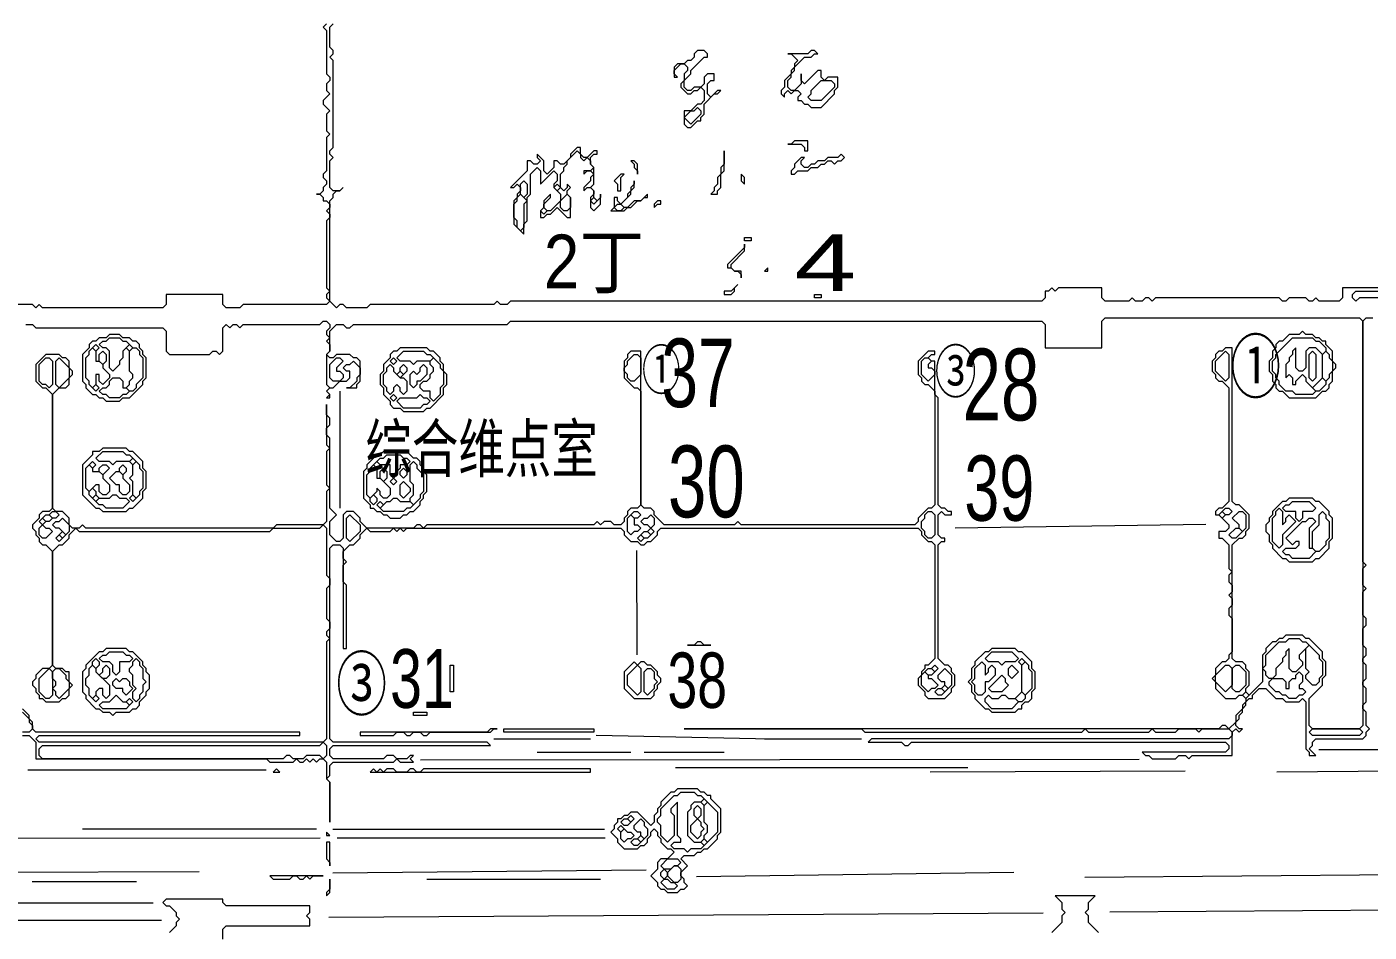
# Model space of a CAD drawing. Extents: x 10 to 1971, y 11 to 1392.
# Drawn here: x 905.3 to 1306.9, y 802.1 to 1073.1 of the extents above; entities that cross this region are included whole.
import ezdxf

# ---------------------------------------------------------------- set-up
doc = ezdxf.new("R2010")
doc.units = 0
for name, color, linetype, lineweight in [('OCR_TEXT', 6, 'Continuous', 0), ('TRACE_CURVE', 6, 'Continuous', 0), ('TRACE_STRAIGHT', 5, 'Continuous', 0), ('TRACE_TEXT_SYMBOL', 6, 'Continuous', 0)]:
    doc.layers.add(name, color=color, linetype=linetype, lineweight=lineweight)
doc.styles.add('wqy-unicode', font='wqy-unicode.lff')

msp = doc.modelspace()

# ---------------------------------------------------------------- linework, layer by layer
at = {"layer": 'TRACE_CURVE', "color": 6}
for points in [[(995, 1074), (994, 1073), (995, 1072), (995, 1059), (996, 1058), (996, 1057), (995, 1056), (995, 1054), (996, 1053), (994, 1051), (994, 1050), (996, 1048), (995, 1047), (995, 1042), (996, 1041), (995, 1040), (995, 1030), (994, 1029), (994, 1028), (995, 1027), (995, 1026), (994, 1025), (994, 1024), (993, 1023), (992, 1023), (993, 1023), (994, 1022), (994, 1021), (995, 1021), (996, 1020), (996, 1019), (995, 1018), (996, 1017), (996, 1016), (995, 1015), (995, 995), (996, 994), (995, 993), (995, 992), (996, 991), (995, 990), (970, 990)], [(997, 1023), (998, 1024), (999, 1024), (1000, 1025), (999, 1024), (997, 1024), (996, 1025), (996, 1033), (997, 1034), (996, 1035), (996, 1036), (997, 1037), (997, 1063), (996, 1064), (997, 1065), (997, 1066), (996, 1067), (996, 1073), (997, 1074)], [(1316, 995), (1299, 995), (1299, 992), (1298, 991), (1292, 991), (1291, 992), (1290, 991), (1289, 991), (1288, 992), (1283, 992), (1282, 991), (1281, 991), (1280, 992), (1243, 992), (1242, 991), (1241, 992), (1240, 992), (1239, 991), (1237, 991), (1236, 992), (1235, 991), (1228, 991), (1227, 992), (1227, 995), (1214, 995), (1213, 994), (1212, 995), (1211, 994), (1210, 994), (1210, 992), (1209, 991), (1050, 991), (1049, 990), (1047, 990), (1046, 991), (1045, 990), (1008, 990), (1007, 989), (1001, 989), (1000, 990), (999, 990), (998, 989), (996, 991), (996, 1021), (997, 1022), (997, 1023)], [(970, 990), (969, 989), (965, 989), (964, 990), (964, 993), (947, 993), (947, 990), (946, 989), (910, 989), (909, 990), (908, 989), (907, 990), (876, 990)], [(905, 984), (907, 984), (908, 983), (946, 983), (947, 982), (947, 976), (948, 975), (960, 975), (961, 976), (962, 976), (963, 975), (964, 976), (964, 983), (965, 984), (966, 983), (967, 984), (968, 984), (969, 983), (970, 984), (993, 984), (994, 985), (995, 985), (996, 984), (996, 983), (995, 982), (995, 981), (996, 980), (995, 979), (996, 978), (996, 976), (995, 975), (995, 966), (996, 965), (995, 964), (996, 963), (995, 962), (996, 962), (996, 963), (995, 964), (996, 965)], [(996, 965), (997, 965), (999, 967), (1001, 967), (1002, 968), (1002, 970), (1001, 970), (1000, 971), (1001, 972), (1002, 972), (1003, 973), (1005, 971), (1005, 969), (1004, 968), (1004, 967), (1002, 965), (1001, 965), (1004, 965), (1004, 966), (1005, 967), (1005, 973), (1004, 974), (1003, 974), (1002, 975), (998, 975), (997, 974), (996, 974), (995, 975), (996, 976), (996, 982), (998, 984), (1000, 984), (1001, 983), (1002, 983), (1003, 984), (1049, 984), (1050, 985), (1209, 985), (1210, 984), (1210, 977), (1227, 977), (1227, 985), (1228, 986), (1304, 986), (1305, 985), (1305, 864), (1304, 863), (1290, 863), (1289, 864), (1289, 872), (1293, 876), (1293, 878), (1294, 879), (1294, 883), (1293, 884), (1293, 886), (1289, 890), (1288, 890), (1287, 891), (1282, 891), (1281, 890), (1280, 890), (1279, 889), (1278, 889)], [(1307, 863), (1306, 864), (1306, 868), (1305, 869), (1305, 870), (1306, 871), (1306, 875), (1305, 876), (1305, 877), (1306, 878), (1306, 882), (1305, 883), (1305, 884), (1306, 885), (1306, 887), (1305, 888), (1305, 893), (1306, 894), (1306, 896), (1305, 897), (1305, 904), (1306, 905), (1305, 906), (1305, 911), (1306, 912), (1305, 913), (1305, 985), (1306, 986), (1308, 986)], [(1086, 976), (1085, 975), (1085, 974), (1084, 973), (1084, 968), (1087, 965), (1088, 965), (1089, 964), (1089, 930), (1088, 929), (1086, 929), (1085, 928), (1085, 927), (1084, 926), (1084, 925), (1083, 924), (1081, 924), (1080, 925), (1078, 925), (1077, 924), (1076, 925), (1075, 924), (1025, 924), (1024, 923), (1023, 924), (1022, 924), (1021, 923), (1007, 923), (1005, 925), (1005, 926), (1003, 928), (1001, 928), (1000, 927), (1000, 920), (999, 919), (998, 919), (996, 921), (996, 925), (998, 927), (996, 929), (996, 950), (995, 951), (995, 953), (996, 954), (996, 956), (995, 957), (995, 960), (995, 948), (996, 947), (995, 946), (995, 936), (996, 935), (995, 934), (995, 925), (994, 924), (980, 924), (979, 923), (923, 923), (922, 924), (921, 923), (919, 923), (918, 924), (918, 926), (916, 928)], [(1176, 929), (1175, 929), (1172, 926), (1172, 925), (1171, 924), (1119, 924), (1118, 925), (1117, 924), (1096, 924), (1093, 927), (1093, 928), (1092, 929), (1090, 929), (1089, 930), (1089, 976), (1086, 976)], [(1092, 919), (1094, 921), (1094, 922), (1095, 923), (1172, 923), (1173, 922), (1173, 921), (1175, 919), (1176, 919), (1177, 918), (1177, 884), (1175, 882), (1174, 882), (1174, 881), (1173, 880), (1173, 879), (1172, 878), (1172, 876), (1174, 874), (1174, 873), (1175, 872), (1180, 872), (1182, 874), (1182, 875), (1183, 876), (1183, 879), (1182, 880), (1182, 881), (1181, 882), (1180, 882), (1178, 884), (1178, 918), (1179, 919), (1180, 919), (1180, 920), (1179, 920), (1178, 921), (1178, 927), (1179, 928), (1180, 927), (1182, 927), (1182, 928), (1181, 928), (1180, 929), (1179, 929), (1178, 930), (1178, 962), (1177, 963), (1177, 973), (1176, 973), (1175, 974), (1176, 975), (1177, 975), (1177, 976), (1175, 976), (1172, 973), (1172, 969), (1173, 968), (1173, 967), (1174, 966), (1175, 966), (1177, 964), (1177, 930), (1176, 929)], [(1278, 889), (1276, 887), (1276, 886), (1275, 885), (1275, 877), (1271, 873), (1270, 874), (1270, 875), (1271, 876), (1271, 880), (1270, 881), (1270, 882), (1269, 883), (1267, 883), (1266, 884), (1266, 918), (1268, 920), (1269, 920), (1270, 921), (1270, 922), (1271, 923), (1271, 927), (1268, 930), (1267, 930), (1266, 931), (1266, 977), (1264, 977), (1263, 976), (1262, 976), (1261, 975), (1261, 974), (1260, 973), (1260, 970), (1261, 969), (1261, 968), (1262, 967), (1263, 967), (1265, 965), (1265, 931), (1263, 929), (1262, 929), (1261, 928), (1261, 927), (1262, 927), (1265, 924), (1265, 923), (1264, 922), (1262, 922), (1262, 920), (1263, 920), (1265, 918), (1265, 911), (1266, 910), (1265, 909), (1265, 907), (1266, 906), (1266, 904), (1265, 903), (1266, 902), (1266, 900), (1265, 899), (1265, 897), (1266, 896), (1266, 886)], [(916, 928), (914, 928), (913, 929), (913, 963), (915, 965), (917, 965), (918, 966), (918, 968), (919, 969), (919, 970), (918, 971), (918, 973), (917, 974), (916, 974), (915, 975), (911, 975), (908, 972), (908, 967), (910, 965), (911, 965), (913, 963), (913, 929), (912, 928), (910, 928), (909, 927), (909, 926), (907, 924), (907, 923), (908, 922), (908, 921), (909, 920), (909, 919), (910, 918), (911, 918), (913, 916), (913, 882), (912, 881), (910, 881), (908, 879), (908, 878), (907, 877), (907, 876), (908, 875), (908, 874), (909, 873), (909, 872), (910, 872), (911, 871), (915, 871), (916, 872), (917, 872), (918, 873), (918, 875), (919, 876), (918, 877), (918, 880), (917, 880), (916, 881), (914, 881), (913, 882), (913, 916), (915, 918), (916, 918), (918, 920)], [(918, 920), (918, 921), (920, 923), (921, 922), (978, 922), (979, 923), (993, 923), (994, 924), (995, 923), (995, 909), (996, 908), (996, 906), (995, 905), (995, 896), (996, 895), (996, 893), (995, 892), (995, 891), (996, 890), (995, 889), (995, 860), (994, 859), (909, 859), (908, 860), (909, 861), (987, 861), (987, 862), (908, 862), (907, 863), (907, 865), (906, 866), (906, 867), (904, 869)], [(993, 854), (994, 854), (995, 853), (995, 848), (996, 847), (996, 835), (996, 847), (995, 848), (996, 849), (996, 852), (997, 853), (1015, 853), (1016, 854), (1017, 853), (1021, 853), (1020, 854), (1021, 855), (1020, 855), (1019, 854), (1016, 854), (1015, 855), (1013, 855), (1012, 854), (997, 854), (996, 855), (996, 857), (997, 858), (1044, 858), (1043, 859), (997, 859), (996, 860), (996, 917), (997, 918), (999, 918), (1000, 917), (1000, 887), (1001, 887), (1001, 906), (1000, 907), (1000, 912), (1001, 913), (1000, 914), (1000, 916), (1002, 918), (1003, 918), (1005, 920), (1005, 921), (1007, 923), (1008, 922), (1014, 922), (1015, 923), (1016, 922), (1017, 923), (1018, 922), (1019, 923), (1083, 923), (1084, 922), (1084, 921), (1086, 919), (1088, 919), (1089, 918), (1090, 918), (1091, 919), (1092, 919)], [(1266, 886), (1265, 885), (1265, 884), (1264, 883), (1263, 883), (1261, 881), (1261, 879), (1260, 878), (1261, 877), (1261, 875), (1264, 872), (1267, 872), (1268, 873), (1269, 873), (1270, 872), (1270, 871), (1269, 870), (1269, 869), (1267, 867), (1267, 865), (1265, 863), (1264, 864), (1263, 864), (1262, 863), (1102, 863), (1155, 863), (1156, 862), (1221, 862), (1222, 863), (1223, 862), (1241, 862), (1242, 863), (1243, 862), (1249, 862), (1250, 863), (1255, 863), (1256, 862), (1257, 863), (1265, 863), (1266, 862), (1266, 861), (1265, 860), (1158, 860), (1157, 859), (1167, 859), (1168, 858), (1169, 858), (1170, 859), (1264, 859), (1265, 858), (1265, 857), (1264, 856), (1239, 856), (1240, 855), (1241, 855), (1242, 854), (1249, 854), (1250, 855), (1252, 855), (1253, 854), (1254, 855), (1266, 855), (1266, 862), (1267, 863)], [(1267, 863), (1268, 862), (1269, 863), (1268, 863), (1267, 864), (1267, 865), (1268, 866), (1268, 867), (1269, 868), (1269, 869), (1270, 870), (1270, 871), (1271, 872), (1272, 872), (1272, 873), (1274, 875), (1276, 875), (1279, 872), (1281, 872), (1282, 871), (1286, 871), (1287, 872), (1288, 871), (1288, 857), (1289, 856), (1289, 855), (1291, 855), (1289, 857), (1290, 858), (1290, 859), (1291, 860), (1305, 860), (1306, 861), (1306, 862), (1307, 863)], [(904, 868), (906, 866), (906, 865), (907, 864), (907, 863), (906, 862), (904, 862)], [(904, 861), (906, 861), (908, 859), (908, 854), (977, 854), (978, 853), (985, 853), (986, 854), (987, 853), (988, 853), (989, 854), (990, 853), (991, 854), (992, 853), (993, 854)]]:
    msp.add_lwpolyline(points, dxfattribs=at)
for points in [[(1302, 993), (1303, 994), (1312, 994), (1313, 993), (1312, 992), (1304, 992), (1303, 991), (1302, 992)], [(1264, 976), (1265, 975), (1265, 968), (1264, 967), (1261, 970), (1261, 973)], [(911, 974), (912, 974), (913, 973), (913, 966), (912, 965), (911, 966), (910, 966), (909, 967), (909, 972)], [(914, 973), (915, 974), (918, 971), (918, 968), (915, 965), (914, 966)], [(998, 974), (999, 974), (1000, 973), (998, 971), (998, 970), (999, 970), (1000, 969), (1000, 968), (999, 967), (997, 967), (996, 968), (996, 972)], [(1087, 975), (1088, 975), (1089, 974), (1089, 969), (1087, 967), (1086, 967), (1085, 968), (1085, 969), (1084, 970), (1084, 971), (1085, 972), (1085, 973)], [(1173, 973), (1174, 974), (1175, 974), (1176, 973), (1175, 972), (1175, 971), (1176, 971), (1177, 970), (1177, 969), (1175, 967), (1173, 969)], [(912, 927), (913, 928), (914, 928), (915, 927), (914, 926), (913, 926)], [(1086, 927), (1087, 928), (1088, 928), (1089, 927), (1088, 926), (1087, 926)], [(1174, 927), (1175, 928), (1176, 928), (1177, 927), (1177, 921), (1176, 920), (1175, 920), (1174, 921), (1174, 922), (1173, 923), (1173, 925), (1174, 926)], [(1262, 927), (1263, 928), (1264, 927), (1263, 926)], [(1263, 928), (1264, 929), (1265, 929), (1266, 928), (1265, 927), (1264, 927)], [(1268, 928), (1269, 928), (1270, 927), (1270, 923), (1269, 922), (1268, 923), (1268, 924), (1266, 926)], [(909, 925), (910, 926), (911, 925), (910, 924)], [(909, 923), (910, 924), (911, 923), (912, 923), (913, 922), (911, 920), (910, 920), (909, 921)], [(910, 926), (911, 927), (912, 927), (913, 926), (912, 925), (911, 925)], [(915, 925), (916, 926), (918, 924), (918, 922), (917, 921), (915, 923), (914, 923), (913, 924), (914, 925)], [(1001, 926), (1002, 927), (1005, 924), (1005, 922), (1002, 919), (1001, 920)], [(1085, 926), (1086, 927), (1087, 926), (1087, 924), (1088, 924), (1089, 923), (1088, 922), (1087, 922), (1086, 921), (1085, 922)], [(1091, 926), (1092, 927), (1093, 926), (1093, 924), (1092, 923), (1091, 924), (1090, 924), (1089, 925), (1090, 926)], [(914, 920), (915, 921), (916, 920), (915, 919)], [(915, 921), (916, 922), (917, 921), (916, 920)], [(1088, 920), (1089, 921), (1090, 920), (1089, 919)], [(1089, 921), (1090, 922), (1091, 922), (1092, 921), (1091, 920), (1090, 920)], [(1091, 922), (1092, 923), (1093, 922), (1092, 921)], [(1267, 923), (1268, 923), (1269, 922), (1267, 920), (1266, 920), (1265, 921)], [(1282, 889), (1283, 890), (1286, 890), (1287, 889), (1288, 889), (1289, 888), (1286, 885), (1286, 884), (1287, 883), (1287, 882), (1285, 880), (1284, 880), (1283, 881), (1283, 887), (1282, 886), (1282, 885), (1281, 884), (1281, 883), (1279, 881), (1279, 879), (1278, 878), (1277, 878), (1276, 879), (1276, 880), (1275, 881), (1276, 882), (1276, 885), (1280, 889)], [(1288, 887), (1289, 888), (1292, 885), (1292, 884), (1293, 883), (1293, 879), (1292, 878), (1292, 877), (1291, 876), (1290, 876), (1288, 878), (1288, 879), (1289, 880), (1288, 881)], [(912, 881), (913, 880), (913, 873), (912, 872), (911, 872), (909, 874), (909, 878)], [(913, 880), (914, 881), (915, 881), (917, 879), (917, 878), (918, 877), (918, 875), (915, 872), (914, 873), (914, 874), (913, 875), (914, 876), (914, 877), (913, 878)], [(1173, 879), (1174, 880), (1175, 879), (1175, 878), (1176, 878), (1178, 876), (1177, 875), (1176, 875), (1175, 874), (1173, 876)], [(1174, 880), (1175, 881), (1176, 881), (1177, 880), (1176, 879), (1175, 879)], [(1176, 881), (1177, 882), (1178, 881), (1177, 880)], [(1180, 881), (1182, 879), (1182, 876), (1181, 875), (1180, 876), (1180, 877), (1179, 877), (1178, 878), (1178, 879)], [(1264, 882), (1265, 882), (1266, 881), (1266, 876), (1264, 874), (1261, 877), (1261, 879)], [(1266, 881), (1267, 882), (1268, 882), (1270, 880), (1270, 876), (1268, 874), (1267, 874), (1266, 875)], [(1285, 879), (1286, 880), (1287, 879), (1287, 877), (1286, 876), (1286, 875), (1287, 875), (1288, 874), (1287, 873), (1286, 873), (1285, 872), (1283, 872), (1282, 873), (1281, 873), (1280, 874), (1279, 874), (1277, 876), (1277, 877), (1278, 878), (1281, 878), (1282, 877), (1282, 875), (1283, 875), (1283, 877), (1284, 878), (1285, 878)], [(1179, 875), (1180, 876), (1181, 875), (1180, 874)], [(1177, 874), (1178, 875), (1179, 875), (1180, 874), (1179, 873), (1178, 873)], [(1269, 873), (1270, 874), (1271, 873), (1270, 872)], [(1289, 862), (1290, 863), (1304, 863), (1305, 862), (1304, 861), (1290, 861)], [(993, 858), (994, 859), (995, 858), (995, 855), (994, 854), (993, 855), (989, 855), (988, 854), (985, 854), (984, 855), (983, 855), (982, 854), (910, 854), (909, 855), (909, 857), (910, 858)]]:
    msp.add_lwpolyline(points, close=True, dxfattribs=at)
at = {"layer": 'TRACE_STRAIGHT', "color": 5}
for p, q in [((999, 964), (999, 929)), ((1183.12, 923.17), (1258.12, 924.24)), ((1087.75, 916.38), (1087.85, 885.12)), ((1045, 860), (1074, 860)), ((1075.64, 861.03), (1128.12, 859.96)), ((1126, 860), (1155, 860)), ((1058, 856), (1086, 856)), ((1090, 856), (1114, 856)), ((1291.88, 856.79), (1324.38, 856.8)), ((1023.12, 853.67), (1238.12, 853.9)), ((905.62, 850.74), (976.87, 850.73)), ((1099.38, 851.38), (1186.88, 851.38)), ((1175.62, 850.08), (1251.87, 850.39)), ((1279.36, 850.06), (1353.13, 850.82)), ((922, 833), (992, 833)), ((996.87, 832.95), (1078.13, 832.97)), ((845.62, 830.15), (993.12, 830.34)), ((998.12, 830.29), (1078.38, 830.3)), ((844.37, 819.87), (956.88, 820.23)), ((996.87, 819.9), (1090.64, 820.72)), ((1105.64, 818.73), (1200.66, 820.08)), ((1221.87, 818.53), (1343.14, 819.66)), ((906.87, 817.31), (938.13, 817.3)), ((1025, 818), (1077, 818)), ((845.62, 810.91), (943.13, 810.86)), ((995.64, 806.59), (1209.4, 807.88)), ((1229.39, 808.15), (1328.16, 808.86)), ((850.62, 805.68), (945.62, 805.7))]:
    msp.add_line(p, q, dxfattribs=at)
at = {"layer": 'TRACE_TEXT_SYMBOL', "color": 6}
for points in [[(1106, 1066), (1105, 1065), (1105, 1064), (1104, 1063), (1103, 1063), (1102, 1062), (1100, 1062), (1099, 1061), (1099, 1058), (1100, 1058), (1099, 1059), (1099, 1060), (1101, 1062), (1102, 1062), (1103, 1061), (1103, 1060), (1102, 1059), (1102, 1057), (1101, 1056), (1101, 1055), (1103, 1053), (1104, 1053), (1105, 1054), (1106, 1054), (1107, 1055), (1108, 1054), (1108, 1051), (1107, 1050), (1106, 1050), (1104, 1048), (1102, 1048), (1102, 1044), (1103, 1043), (1104, 1043), (1106, 1045), (1107, 1045), (1107, 1046), (1108, 1047), (1108, 1050), (1111, 1053), (1112, 1053), (1113, 1054), (1112, 1054), (1110, 1052), (1109, 1053), (1109, 1056), (1110, 1057), (1111, 1057), (1111, 1059), (1109, 1059), (1108, 1058), (1108, 1056), (1107, 1055), (1105, 1055), (1104, 1054), (1103, 1054), (1102, 1055), (1102, 1057), (1104, 1059), (1104, 1060), (1108, 1064), (1109, 1064), (1109, 1065), (1108, 1066)], [(1140, 1066), (1139, 1065), (1133, 1065), (1134, 1065), (1136, 1063), (1135, 1062), (1135, 1061), (1134, 1060), (1134, 1059), (1132, 1057), (1132, 1055), (1131, 1054), (1131, 1053), (1132, 1052), (1132, 1053), (1133, 1054), (1134, 1053), (1135, 1054), (1136, 1054), (1137, 1053), (1136, 1052), (1136, 1051), (1137, 1051), (1138, 1050), (1139, 1050), (1140, 1049), (1143, 1049), (1147, 1053), (1147, 1054), (1148, 1055), (1148, 1058), (1145, 1058), (1144, 1057), (1143, 1058), (1143, 1060), (1142, 1060), (1138, 1056), (1137, 1057), (1137, 1059), (1137, 1056), (1135, 1054), (1134, 1054), (1133, 1055), (1133, 1057), (1134, 1058), (1134, 1059), (1135, 1060), (1135, 1061), (1138, 1064), (1140, 1064), (1141, 1065), (1142, 1065), (1141, 1066)], [(1143, 1057), (1146, 1057), (1147, 1056), (1147, 1055), (1143, 1051), (1140, 1051), (1139, 1052), (1140, 1053), (1140, 1054)], [(1105, 1048), (1106, 1049), (1107, 1048), (1107, 1047), (1104, 1044), (1102, 1046), (1104, 1048)], [(1135, 1039), (1134, 1038), (1133, 1038), (1137, 1038), (1138, 1037), (1138, 1036), (1139, 1036), (1139, 1039)], [(1086, 1033), (1087, 1032), (1087, 1031), (1088, 1030), (1088, 1029), (1088, 1032), (1087, 1033)], [(1114, 1036), (1114, 1032), (1113, 1031), (1113, 1029), (1112, 1028), (1112, 1026), (1111, 1025), (1111, 1024), (1110, 1023), (1112, 1023), (1112, 1024), (1113, 1025), (1113, 1029), (1114, 1030)], [(1149, 1035), (1148, 1034), (1145, 1034), (1144, 1033), (1142, 1033), (1141, 1032), (1140, 1032), (1139, 1031), (1138, 1031), (1137, 1032), (1137, 1033), (1138, 1034), (1137, 1034), (1135, 1032), (1135, 1031), (1134, 1030), (1134, 1029), (1135, 1029), (1136, 1030), (1139, 1030), (1140, 1031), (1142, 1031), (1143, 1032), (1144, 1032), (1145, 1033), (1146, 1033), (1147, 1032), (1148, 1033), (1149, 1033), (1150, 1034)], [(1083, 1029), (1081, 1027), (1082, 1026), (1082, 1024), (1083, 1024), (1083, 1028), (1084, 1029)], [(1119, 1029), (1119, 1027), (1120, 1026), (1120, 1028)], [(1053, 1026), (1054, 1027), (1055, 1026), (1055, 1023), (1054, 1022), (1053, 1023)], [(1063, 1025), (1064, 1026), (1065, 1025), (1064, 1024)], [(1087, 1027), (1087, 1026), (1086, 1025), (1086, 1024), (1085, 1023), (1085, 1022), (1083, 1020), (1082, 1021), (1082, 1022), (1081, 1022), (1081, 1019), (1080, 1018), (1084, 1018), (1085, 1019), (1086, 1019), (1088, 1021), (1089, 1021), (1090, 1022), (1091, 1022), (1091, 1023), (1089, 1021), (1087, 1021), (1085, 1019), (1084, 1019), (1083, 1020), (1086, 1023), (1086, 1024), (1087, 1025)], [(1052, 1022), (1053, 1023), (1055, 1021), (1054, 1020), (1054, 1013), (1053, 1012), (1052, 1013), (1052, 1015), (1051, 1016), (1051, 1020), (1052, 1021)], [(1067, 1023), (1068, 1022), (1068, 1019), (1067, 1018), (1066, 1018), (1065, 1019), (1065, 1021)], [(1074, 1021), (1075, 1022), (1076, 1021), (1075, 1020)], [(1094, 1021), (1093, 1020), (1093, 1019), (1094, 1020), (1095, 1020), (1095, 1021)], [(1059, 1018), (1060, 1019), (1061, 1018), (1060, 1017)], [(1081, 1019), (1082, 1020), (1083, 1020), (1084, 1019), (1083, 1018), (1082, 1018)], [(1120, 1010), (1122, 1010), (1122, 1009), (1120, 1009)], [(1120, 1008), (1120, 1007), (1115, 1002), (1115, 1001), (1116, 1001), (1117, 1000), (1118, 1000), (1119, 999), (1119, 998), (1119, 1000), (1117, 1000), (1116, 1001), (1116, 1002), (1120, 1006)], [(1127, 1001), (1126, 1000), (1127, 1000)], [(1118, 996), (1116, 994), (1114, 994), (1114, 993), (1116, 993), (1117, 994), (1117, 995)], [(1141, 993), (1143, 993), (1143, 992), (1141, 992)], [(930, 981), (929, 980), (927, 980), (926, 979), (925, 979), (924, 978), (924, 977), (922, 975), (922, 967), (923, 966), (923, 965), (925, 963), (926, 963), (927, 962), (928, 962), (929, 961), (933, 961), (934, 962), (936, 962), (940, 966), (940, 967), (941, 968), (941, 974), (940, 975), (940, 976), (939, 977), (939, 978), (938, 979), (937, 979), (936, 980), (934, 980), (933, 981)], [(929, 979), (930, 980), (933, 980), (934, 979), (935, 979), (936, 978), (934, 976), (934, 974), (933, 973), (933, 972), (931, 970), (930, 971), (930, 976), (929, 977), (928, 977), (927, 978), (928, 979)], [(1287, 982), (1286, 981), (1283, 981), (1281, 979), (1280, 979), (1279, 978), (1279, 977), (1278, 976), (1278, 974), (1277, 973), (1277, 970), (1278, 969), (1278, 967), (1279, 966), (1279, 965), (1280, 964), (1281, 964), (1283, 962), (1291, 962), (1293, 964), (1294, 964), (1295, 965), (1295, 966), (1296, 967), (1296, 970), (1297, 971), (1297, 972), (1296, 973), (1296, 976), (1294, 978), (1294, 979), (1293, 979), (1292, 980), (1291, 980), (1290, 981), (1288, 981)], [(1284, 980), (1290, 980), (1291, 979), (1292, 979), (1294, 977), (1294, 976), (1293, 975), (1291, 977), (1289, 977), (1288, 976), (1288, 971), (1287, 970), (1286, 970), (1285, 971), (1285, 977), (1284, 976), (1284, 975), (1283, 974), (1283, 973), (1282, 972), (1282, 968), (1283, 969), (1284, 968), (1284, 966), (1285, 966), (1285, 967), (1287, 969), (1288, 968), (1288, 967), (1291, 964), (1290, 963), (1285, 963), (1284, 964), (1282, 964), (1280, 966), (1280, 967), (1279, 968), (1279, 969), (1278, 970), (1278, 973), (1279, 974), (1279, 975)], [(924, 976), (925, 977), (926, 976), (926, 973), (927, 973), (928, 972), (928, 971), (930, 969), (930, 968), (928, 966), (927, 967), (927, 969), (926, 969), (926, 966), (925, 965), (924, 966), (924, 967), (923, 968), (923, 974), (924, 975)], [(925, 977), (926, 978), (927, 977), (926, 976)], [(927, 975), (928, 976), (929, 975), (929, 973), (928, 972), (927, 973)], [(935, 977), (936, 978), (937, 977), (936, 976)], [(936, 976), (937, 977), (938, 977), (939, 976), (939, 975), (940, 974), (940, 968), (938, 966), (938, 965), (937, 964), (936, 964), (935, 965), (936, 966), (936, 967), (937, 968), (937, 969), (936, 970)], [(1017, 977), (1016, 976), (1015, 976), (1014, 975), (1014, 974), (1012, 972), (1012, 970), (1011, 969), (1011, 966), (1012, 965), (1012, 963), (1014, 961), (1014, 960), (1015, 959), (1017, 959), (1018, 958), (1024, 958), (1025, 959), (1026, 959), (1030, 963), (1030, 965), (1031, 966), (1031, 969), (1030, 970), (1030, 972), (1029, 973), (1029, 974), (1027, 976), (1026, 976), (1025, 977)], [(1018, 976), (1024, 976), (1025, 975), (1026, 975), (1027, 974), (1026, 973), (1022, 973), (1021, 972), (1020, 973), (1017, 973), (1016, 974)], [(1289, 975), (1290, 976), (1291, 975), (1291, 968), (1290, 967), (1289, 968)], [(1293, 975), (1294, 976), (1295, 975), (1295, 974), (1296, 973), (1296, 970), (1295, 969), (1295, 968), (1294, 967), (1293, 968)], [(1013, 971), (1014, 972), (1015, 971), (1015, 970), (1017, 968), (1018, 968), (1019, 967), (1019, 964), (1018, 963), (1017, 964), (1017, 965), (1016, 966), (1015, 965), (1015, 964), (1014, 963), (1013, 964), (1013, 965), (1012, 966), (1012, 969), (1013, 970)], [(1014, 973), (1015, 974), (1016, 973), (1015, 972)], [(1017, 971), (1018, 972), (1019, 971), (1019, 970), (1018, 969), (1017, 970)], [(1023, 971), (1024, 972), (1025, 971), (1025, 969), (1023, 967), (1022, 967), (1022, 966), (1021, 965), (1020, 966), (1020, 969), (1021, 970), (1022, 969), (1023, 970)], [(1026, 973), (1027, 974), (1029, 972), (1029, 971), (1030, 970), (1030, 966), (1029, 965), (1029, 963), (1027, 961), (1026, 962), (1026, 964), (1024, 964), (1023, 965), (1023, 966), (1024, 967), (1025, 967), (1026, 968), (1026, 969), (1027, 970), (1027, 971), (1026, 972)], [(930, 967), (931, 968), (933, 968), (934, 967), (934, 965), (935, 965), (936, 964), (935, 963), (934, 963), (933, 962), (930, 962), (929, 963), (928, 963), (927, 964), (928, 965), (929, 965), (930, 966)], [(1016, 969), (1017, 970), (1018, 969), (1017, 968)], [(1293, 968), (1294, 967), (1294, 966), (1292, 964), (1291, 964), (1290, 965)], [(925, 965), (926, 966), (927, 965), (926, 964)], [(1014, 962), (1015, 963), (1016, 962), (1015, 961)], [(1022, 962), (1023, 963), (1024, 962), (1025, 962), (1026, 961), (1025, 960), (1024, 960), (1023, 959), (1018, 959), (1016, 961), (1017, 962)], [(928, 947), (927, 946), (925, 946), (925, 945), (922, 942), (922, 933), (926, 929), (927, 929), (928, 928), (935, 928), (936, 929), (937, 929), (940, 932), (940, 934), (941, 935), (941, 940), (940, 941), (940, 943), (937, 946), (936, 946), (935, 947)], [(928, 946), (934, 946), (935, 945), (936, 945), (937, 944), (936, 943), (932, 943), (931, 942), (930, 943), (927, 943), (926, 944)], [(936, 943), (937, 944), (938, 943), (937, 942)], [(1012, 946), (1011, 945), (1010, 945), (1007, 942), (1007, 941), (1006, 940), (1006, 932), (1008, 930), (1008, 929), (1009, 929), (1010, 928), (1011, 928), (1012, 927), (1013, 927), (1014, 926), (1017, 926), (1018, 927), (1019, 927), (1020, 928), (1021, 928), (1023, 930), (1023, 931), (1024, 932), (1024, 933), (1025, 934), (1025, 939), (1024, 940), (1024, 941), (1023, 942), (1023, 943), (1022, 944), (1021, 944), (1019, 946)], [(1012, 944), (1013, 945), (1017, 945), (1018, 944), (1019, 944), (1020, 943), (1019, 942), (1017, 942), (1017, 941), (1016, 940), (1016, 939), (1015, 938), (1014, 939), (1014, 942), (1011, 942), (1010, 943), (1011, 944)], [(923, 941), (924, 942), (925, 941), (925, 940), (927, 940), (928, 939), (928, 938), (930, 936), (930, 934), (929, 933), (928, 933), (927, 934), (927, 936), (926, 936), (924, 934), (923, 935)], [(924, 942), (925, 943), (926, 942), (925, 941)], [(927, 941), (928, 942), (929, 942), (930, 941), (928, 939), (927, 940)], [(932, 940), (933, 940), (934, 939), (934, 938), (936, 936), (936, 934), (935, 933), (934, 933), (933, 934), (933, 936), (932, 936), (930, 938)], [(933, 941), (934, 942), (935, 941), (935, 940), (934, 939), (933, 940)], [(937, 942), (938, 943), (939, 942), (939, 941), (940, 940), (940, 935), (939, 934), (939, 933), (938, 932), (937, 933), (937, 937), (936, 938), (937, 939)], [(1008, 941), (1009, 942), (1010, 941), (1010, 938), (1011, 938), (1014, 935), (1014, 933), (1013, 932), (1012, 932), (1011, 933), (1011, 934), (1010, 935), (1010, 934), (1008, 932), (1007, 933), (1007, 939), (1008, 940)], [(1009, 942), (1010, 943), (1011, 942), (1010, 941)], [(1011, 940), (1012, 941), (1013, 940), (1013, 938), (1012, 937), (1011, 938)], [(1017, 940), (1018, 941), (1019, 940), (1019, 939), (1018, 938), (1017, 939)], [(1020, 942), (1021, 943), (1022, 942), (1022, 941), (1024, 939), (1024, 934), (1023, 933), (1023, 932), (1021, 930), (1020, 931), (1020, 932), (1021, 933), (1021, 936), (1020, 937)], [(1014, 937), (1015, 938), (1016, 937), (1015, 936)], [(1017, 936), (1018, 937), (1020, 935), (1020, 934), (1018, 932), (1017, 933)], [(924, 934), (925, 935), (926, 934), (926, 933), (925, 932), (924, 933)], [(925, 932), (926, 933), (927, 932), (926, 931)], [(930, 932), (931, 933), (932, 933), (933, 932), (935, 932), (936, 931), (934, 929), (929, 929), (928, 930), (927, 930), (926, 931), (927, 932)], [(936, 932), (937, 933), (938, 932), (937, 931)], [(1008, 932), (1009, 933), (1010, 932), (1010, 931), (1009, 930), (1008, 931)], [(1014, 931), (1015, 932), (1016, 932), (1017, 931), (1020, 931), (1021, 930), (1020, 929), (1019, 929), (1018, 928), (1012, 928), (1011, 929), (1013, 931)], [(1283, 932), (1282, 931), (1281, 931), (1278, 928), (1278, 927), (1277, 926), (1277, 925), (1276, 924), (1276, 922), (1277, 921), (1277, 919), (1278, 918), (1278, 917), (1281, 914), (1282, 914), (1283, 913), (1290, 913), (1291, 914), (1292, 914), (1295, 917), (1295, 919), (1296, 920), (1296, 926), (1295, 927), (1295, 928), (1292, 931), (1291, 931), (1290, 932)], [(1010, 930), (1011, 931), (1012, 930), (1011, 929)], [(1279, 928), (1280, 929), (1281, 928), (1281, 924), (1282, 925), (1282, 926), (1283, 927), (1285, 925), (1281, 921), (1281, 918), (1280, 917), (1278, 919), (1278, 926), (1279, 927)], [(1283, 930), (1284, 931), (1289, 931), (1291, 929), (1290, 928), (1287, 928), (1287, 926), (1286, 925), (1285, 926), (1285, 928), (1282, 928), (1281, 929), (1282, 930)], [(1292, 927), (1293, 928), (1294, 927), (1294, 926), (1295, 925), (1295, 920), (1294, 919), (1294, 918), (1292, 916), (1291, 916), (1290, 917), (1290, 922), (1292, 924)], [(1288, 925), (1289, 926), (1290, 926), (1291, 925), (1289, 923), (1289, 917), (1290, 917), (1291, 916), (1289, 914), (1284, 914), (1283, 915), (1282, 915), (1281, 916), (1282, 917), (1285, 917), (1286, 918), (1286, 919), (1285, 919), (1284, 918), (1282, 920), (1287, 925)], [(1106, 889), (1105, 888), (1103, 888), (1110, 888), (1108, 888), (1107, 889)], [(929, 887), (928, 886), (927, 886), (923, 882), (923, 881), (922, 880), (922, 874), (923, 873), (923, 872), (926, 869), (927, 869), (928, 868), (930, 868), (931, 867), (932, 868), (936, 868), (937, 869), (938, 869), (939, 870), (939, 871), (941, 873), (941, 874), (942, 875), (942, 879), (941, 880), (941, 881), (940, 882), (940, 883), (937, 886), (936, 886), (935, 887)], [(925, 883), (926, 884), (927, 883), (927, 882), (926, 881), (925, 882)], [(929, 885), (930, 886), (934, 886), (935, 885), (936, 885), (937, 884), (936, 883), (933, 883), (933, 880), (932, 879), (931, 880), (931, 882), (930, 883), (928, 883), (927, 884), (928, 885)], [(937, 883), (938, 884), (939, 883), (939, 882), (940, 881), (940, 878), (941, 877), (940, 876), (940, 874), (939, 873), (939, 872), (938, 871), (937, 872), (937, 874), (938, 875), (937, 876), (937, 879), (936, 880), (936, 881), (937, 882)], [(1194, 887), (1193, 886), (1192, 886), (1189, 883), (1189, 882), (1188, 881), (1188, 878), (1187, 877), (1188, 876), (1188, 874), (1189, 873), (1189, 872), (1192, 869), (1193, 869), (1194, 868), (1201, 868), (1202, 869), (1203, 869), (1203, 870), (1204, 871), (1205, 871), (1206, 872), (1206, 874), (1207, 875), (1207, 880), (1206, 881), (1206, 883), (1203, 886), (1202, 886), (1201, 887)], [(1194, 886), (1200, 886), (1202, 884), (1201, 883), (1198, 883), (1197, 882), (1196, 883), (1193, 883), (1192, 884)], [(1202, 883), (1203, 884), (1204, 883), (1203, 882)], [(924, 881), (925, 882), (926, 881), (926, 880), (930, 876), (930, 873), (929, 872), (928, 873), (928, 875), (927, 875), (926, 874), (926, 873), (925, 872), (924, 873), (924, 875), (923, 876), (923, 878), (924, 879)], [(928, 881), (929, 882), (930, 881), (930, 879), (929, 878), (928, 878), (927, 879), (928, 880)], [(1032, 882), (1033, 882), (1033, 874), (1032, 874)], [(1087, 883), (1084, 880), (1084, 875), (1087, 872), (1092, 872), (1093, 873), (1093, 874), (1094, 875), (1094, 876), (1095, 877), (1095, 878), (1094, 879), (1094, 880), (1092, 882), (1091, 882), (1090, 883), (1089, 883), (1088, 882)], [(1088, 882), (1089, 881), (1089, 874), (1088, 873), (1085, 876), (1085, 879)], [(1090, 880), (1091, 881), (1092, 881), (1093, 880), (1093, 878), (1094, 877), (1093, 876), (1093, 875), (1091, 873), (1090, 874)], [(1191, 883), (1192, 882), (1192, 879), (1193, 880), (1193, 881), (1194, 882), (1195, 881), (1195, 879), (1193, 877), (1192, 877), (1192, 874), (1191, 873), (1190, 873), (1189, 874), (1189, 876), (1188, 877), (1189, 878), (1189, 881)], [(1199, 881), (1200, 882), (1202, 880), (1200, 878), (1199, 879)], [(1203, 882), (1204, 883), (1205, 882), (1205, 881), (1206, 880), (1206, 875), (1204, 873), (1203, 874)], [(931, 877), (932, 878), (933, 877), (934, 878), (935, 878), (936, 877), (936, 876), (937, 875), (935, 873), (934, 874), (934, 875), (932, 875), (931, 876)], [(1197, 879), (1198, 878), (1198, 877), (1199, 876), (1197, 874), (1194, 874), (1193, 875)], [(925, 872), (926, 873), (927, 872), (926, 871)], [(932, 873), (934, 871), (935, 871), (936, 870), (935, 869), (928, 869), (927, 870), (928, 871), (930, 871)], [(935, 871), (936, 872), (937, 871), (936, 870)], [(1192, 872), (1193, 873), (1194, 872), (1196, 872), (1197, 873), (1198, 873), (1199, 872), (1201, 872), (1202, 871), (1200, 869), (1194, 869), (1192, 871)], [(1203, 874), (1204, 873), (1204, 872), (1203, 871), (1202, 871), (1201, 872)], [(1021, 868), (1025, 868), (1025, 867), (1021, 867)], [(1044, 863), (1043, 862), (1005, 862), (1005, 861), (1015, 861), (1016, 862), (1018, 862), (1019, 861), (1020, 861), (1021, 862), (1023, 862), (1024, 861), (1025, 861), (1026, 862), (1044, 862), (1045, 863), (1046, 863)], [(1048, 863), (1075, 863), (1075, 862), (1048, 862)], [(980, 851), (979, 850), (981, 850)], [(1009, 851), (1008, 850), (1074, 850), (1074, 851), (1024, 851), (1023, 850), (1022, 850), (1021, 851), (1020, 851), (1019, 850), (1016, 850), (1015, 851), (1013, 851), (1012, 850), (1011, 851), (1010, 850)], [(1100, 843), (1101, 844), (1105, 844), (1106, 843), (1107, 843), (1108, 842), (1107, 841), (1105, 841), (1104, 840), (1104, 839), (1103, 838), (1103, 831), (1105, 829), (1107, 829), (1108, 828), (1107, 827), (1104, 827), (1103, 826), (1102, 827), (1099, 827), (1098, 828), (1099, 829), (1101, 829), (1101, 830), (1100, 831), (1100, 841), (1098, 839), (1098, 838), (1099, 837), (1099, 831), (1097, 829), (1095, 831), (1095, 834), (1094, 835), (1094, 836), (1095, 837), (1095, 839), (1099, 843)], [(1105, 839), (1106, 840), (1107, 839), (1107, 837), (1106, 836), (1105, 837)], [(1107, 841), (1108, 842), (1109, 841), (1108, 840)], [(1108, 840), (1109, 841), (1112, 838), (1112, 832), (1109, 829), (1108, 830), (1108, 831), (1109, 832), (1109, 834), (1108, 835)], [(1083, 835), (1084, 836), (1085, 836), (1086, 835), (1085, 834), (1084, 834)], [(1085, 836), (1086, 837), (1087, 836), (1086, 835)], [(1089, 836), (1090, 835), (1090, 834), (1091, 833), (1091, 831), (1090, 830), (1089, 831), (1089, 832), (1088, 832), (1087, 833), (1087, 834)], [(1106, 836), (1107, 835), (1107, 834), (1108, 833), (1107, 832), (1107, 831), (1106, 830), (1104, 832), (1104, 834)], [(995, 832), (995, 831), (996, 831)], [(1082, 833), (1083, 834), (1084, 833), (1083, 832)], [(1083, 832), (1084, 833), (1085, 832), (1086, 832), (1087, 831), (1086, 830), (1085, 830), (1084, 829), (1083, 830)], [(995, 829), (995, 824), (996, 823), (996, 822), (996, 829)], [(1086, 829), (1087, 830), (1088, 830), (1089, 829), (1088, 828), (1087, 828)], [(1088, 830), (1089, 831), (1090, 830), (1089, 829)], [(1107, 829), (1108, 830), (1109, 829), (1108, 828)], [(1097, 824), (1100, 824), (1101, 823), (1100, 822), (1099, 822), (1098, 821), (1096, 821), (1095, 822)], [(1095, 820), (1096, 821), (1097, 820), (1097, 819), (1096, 818), (1095, 819)], [(1099, 822), (1100, 822), (1101, 821), (1101, 818), (1100, 817), (1099, 817), (1097, 819), (1097, 820)], [(978, 819), (979, 818), (984, 818), (985, 819), (986, 819), (987, 818), (988, 818), (989, 819), (990, 818), (991, 819), (994, 819)], [(996, 818), (996, 815), (995, 814), (995, 813), (996, 814)], [(1095, 817), (1096, 818), (1097, 818), (1098, 817), (1099, 817), (1100, 816), (1099, 815), (1097, 815)]]:
    msp.add_lwpolyline(points, close=True, dxfattribs=at)
for points in [[(1070, 1037), (1068, 1035), (1068, 1034), (1066, 1032), (1065, 1032), (1064, 1033), (1063, 1033), (1063, 1031), (1061, 1029), (1060, 1030), (1060, 1033), (1058, 1035), (1058, 1034), (1059, 1033), (1058, 1032), (1057, 1032), (1056, 1033), (1055, 1033), (1055, 1030), (1050, 1025), (1051, 1025), (1052, 1026), (1053, 1025), (1053, 1024), (1052, 1023), (1052, 1022), (1051, 1021), (1051, 1014), (1054, 1011), (1054, 1014), (1055, 1015), (1055, 1022), (1056, 1023), (1056, 1029), (1058, 1031), (1059, 1030), (1059, 1026), (1063, 1030), (1064, 1029), (1064, 1027), (1063, 1026), (1063, 1025), (1065, 1023), (1065, 1021), (1062, 1018), (1061, 1018), (1060, 1019), (1060, 1020), (1062, 1022), (1062, 1023), (1060, 1021), (1060, 1019), (1059, 1018), (1059, 1016), (1060, 1016), (1061, 1017), (1062, 1017), (1064, 1019), (1067, 1016), (1068, 1016), (1068, 1022), (1067, 1023), (1067, 1024), (1068, 1025)], [(1068, 1025), (1067, 1026), (1067, 1025), (1066, 1024), (1065, 1025), (1065, 1029), (1066, 1030), (1066, 1031), (1067, 1032), (1067, 1033), (1070, 1036), (1071, 1035), (1071, 1034), (1072, 1033), (1073, 1034), (1074, 1033), (1074, 1032), (1075, 1031), (1074, 1030), (1072, 1030), (1072, 1029), (1073, 1030), (1074, 1030), (1075, 1029), (1074, 1028), (1074, 1027), (1072, 1025), (1072, 1024), (1073, 1025), (1074, 1025), (1075, 1024), (1075, 1023), (1074, 1022), (1074, 1019), (1075, 1018), (1077, 1020), (1077, 1023), (1077, 1022), (1076, 1021), (1075, 1022), (1075, 1024), (1074, 1025), (1075, 1026), (1075, 1031), (1074, 1032), (1074, 1034), (1075, 1035), (1076, 1035), (1076, 1036), (1075, 1036), (1073, 1034), (1072, 1034), (1071, 1035), (1071, 1037), (1070, 1037)], [(1100, 845), (1099, 844), (1098, 844), (1095, 841), (1095, 840), (1094, 839), (1094, 838), (1093, 837), (1093, 835), (1092, 834), (1088, 838), (1086, 838), (1085, 837), (1084, 837), (1083, 836), (1082, 836), (1082, 835), (1081, 834), (1081, 833), (1080, 832), (1082, 830), (1082, 829), (1084, 827), (1088, 827), (1089, 828), (1090, 828), (1091, 829), (1091, 830), (1092, 831), (1092, 832), (1093, 833), (1094, 832), (1094, 831), (1095, 830), (1095, 829), (1097, 827), (1098, 827), (1099, 826), (1097, 824), (1095, 824), (1094, 823), (1094, 821), (1092, 819), (1094, 817), (1094, 816), (1095, 815), (1096, 815), (1097, 814), (1100, 814), (1101, 815), (1102, 815), (1103, 816), (1102, 817), (1102, 818), (1101, 819), (1101, 820), (1103, 822), (1101, 824), (1102, 825), (1105, 825), (1106, 826), (1107, 826), (1108, 827), (1109, 827)], [(1109, 827), (1112, 830), (1112, 831), (1113, 832), (1113, 839), (1110, 842), (1110, 843), (1109, 843), (1108, 844), (1107, 844), (1106, 845), (1100, 845)], [(964, 800), (964, 803), (965, 804), (990, 804), (990, 806), (989, 807), (990, 808), (990, 810), (965, 810), (964, 811), (964, 812), (947, 812), (946, 811), (947, 810), (948, 810), (950, 808), (950, 807), (951, 806), (950, 805), (950, 804), (948, 802)], [(1226, 802), (1223, 805), (1223, 807), (1222, 808), (1223, 809), (1223, 811), (1225, 813), (1213, 813), (1215, 811), (1215, 809), (1216, 808), (1215, 807), (1215, 805), (1212, 802)]]:
    msp.add_lwpolyline(points, dxfattribs=at)

# ---------------------------------------------------------------- texts
at = {"layer": 'OCR_TEXT', "color": 6, "style": 'wqy-unicode'}
for s, height, width, p in [('2丁', 16.071, 0.888889, (1060, 994.84)), ('4', 16.98, 1.460949, (1135, 994)), ('37', 20.521, 0.72, (1095.16, 959.27)), ('①', 15.52, 0.72, (1265.35, 963.67)), ('①', 11.87, 0.72, (1089.3, 964.51)), ('③', 12.78, 0.72, (1176.93, 963.55)), ('28', 21.475, 0.72, (1185.29, 955.29)), ('综合维点室', 14.173, 0.72, (1006.58, 939.78)), ('30', 21.475, 0.72, (1097.14, 926.29)), ('39', 19.544, 0.72, (1185.81, 925.26)), ('③', 15.52, 0.72, (997.85, 868.67)), ('31', 17.59, 0.729114, (1014, 869.23)), ('38', 16.594, 0.721618, (1097, 869.22))]:
    msp.add_text(s, height=height, dxfattribs=dict(at, width=width)).set_placement(p)

doc.saveas('drawing.dxf')
